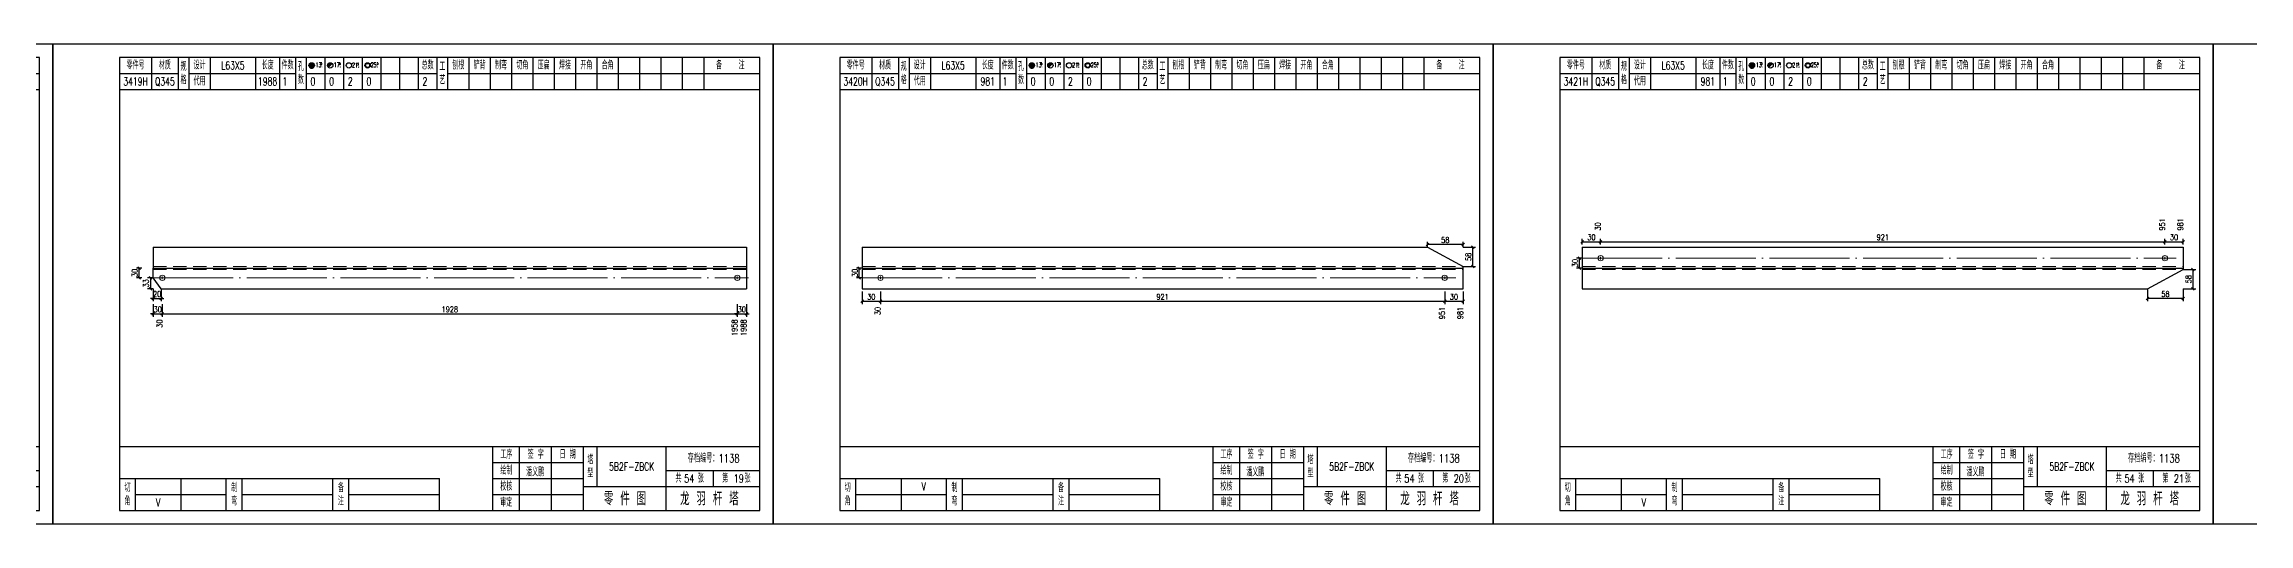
# Model space of a CAD drawing. Header units: millimetres. Extents: x 0 to 30240, y -10896 to -1348.
# Drawn here: x 4857 to 5683, y -10896 to -10716 of the extents above; entities that cross this region are included whole.
import ezdxf
from ezdxf.enums import TextEntityAlignment as Align

# ---------------------------------------------------------------- set-up
doc = ezdxf.new("R2010")
doc.units = ezdxf.units.MM
doc.header["$LTSCALE"] = 20
doc.header["$PDMODE"] = 1
doc.linetypes.add('DASHDOT2X', pattern=[1.75, 1.5, -0.125, 0, -0.125])
doc.linetypes.add('HIDDEN', pattern=[0.375, 0.25, -0.125])
for name, color, linetype, lineweight in [('1', 7, 'Continuous', 25), ('11', 3, 'Continuous', 13), ('2', 1, 'HIDDEN', 13), ('5', 1, 'Continuous', 13), ('7', 2, 'DASHDOT2X', 13)]:
    doc.layers.add(name, color=color, linetype=linetype, lineweight=lineweight)
doc.styles.get("Standard").update_dxf_attribs({"font": 'simplex', "width": 0.7, "bigfont": 'gbhzfs.shx'})
doc.styles.add('SYMBOL_TXT', font='txt.shx', dxfattribs={"width": 0.6})
doc.styles.add('TITLE_TXT', font='simplex.shx', dxfattribs={"width": 0.75, "height": 2.5, "bigfont": 'gbhzfs.shx'})
doc.dimstyles.get("Standard").update_dxf_attribs({"dimtxt": 2.1, "dimasz": 1, "dimexe": 1.05, "dimexo": 0, "dimgap": 0.63, "dimtad": 1, "dimzin": 0, "dimdsep": 46, "dimtxsty": 'standard', "dimblk": 'OBLIQUE', "dimblk1": 'OBLIQUE', "dimblk2": 'OBLIQUE', "dimcen": 0.09, "dimadec": 0, "dimazin": 0, "dimtfac": 1, "dimtdec": 1, "dimtix": 1, "dimtmove": 0, "dimatfit": 3, "dimfxl": 0, "dimtolj": 1, "dimtzin": 0, "dimarcsym": 0})
pattern_1 = [(0, (-3, 0), (0, 0.0125), [])]

# ---------------------------------------------------------------- blocks, each defined once
blk = doc.blocks.new('M12_HOLE')
h = blk.add_hatch()
h.set_pattern_fill('LINE', scale=0.1, style=0)
h.set_pattern_definition(pattern_1)
h.paths.add_polyline_path([(-5, 0, 1), (-1, 0, 1)])
at = {"color": 7}
blk.add_circle((-3, 0), 2, dxfattribs=at)
at = {"color": 7, "attachment_point": 1, "style": 'SYMBOL_TXT'}
for s, insert, char_height, width in [('13\\f??|b0|i0|c0|p54;.', (-0.1, 2.1), 3.5, 5.707), ('5', (3.7, 2.3), 1.8, 2.931)]:
    blk.add_mtext(s, dxfattribs=dict(at, insert=insert, char_height=char_height, width=width))
blk = doc.blocks.new('M16_HOLE')
h = blk.add_hatch()
h.set_pattern_fill('LINE', scale=0.1, style=0)
h.set_pattern_definition(pattern_1)
h.paths.add_polyline_path([(-1.6, 1.4, 0.668179), (-5, 0, 0.198912), (-4.4, -1.4)])
at = {"color": 7}
blk.add_circle((-3, 0), 2, dxfattribs=at)
at = {"color": 7, "attachment_point": 1, "style": 'SYMBOL_TXT'}
for s, insert, char_height, width in [('17.', (-0.4, 2.1), 3.5, 6.316), ('5', (3.6, 2.3), 1.8, 1.822)]:
    blk.add_mtext(s, dxfattribs=dict(at, insert=insert, char_height=char_height, width=width))
blk = doc.blocks.new('M20_HOLE')
at = {"color": 7}
blk.add_circle((-3, 0), 2, dxfattribs=at)
at = {"color": 7, "attachment_point": 1, "style": 'SYMBOL_TXT'}
for s, insert, char_height, width in [('21.', (-0.7, 2), 3.5, 6.074), ('5', (3.3, 2), 1.8, 1.458)]:
    blk.add_mtext(s, dxfattribs=dict(at, insert=insert, char_height=char_height, width=width))
blk = doc.blocks.new('M24_HOLE')
at = {"color": 7}
for radius in [2, 1.5]:
    blk.add_circle((-3, 0), radius, dxfattribs=at)
at = {"color": 7, "attachment_point": 1, "style": 'SYMBOL_TXT'}
for s, insert, char_height, width in [('25.', (-0.7, 2.1), 3.5, 2.429), ('5', (3.9, 2.3), 1.8, 1.944)]:
    blk.add_mtext(s, dxfattribs=dict(at, insert=insert, char_height=char_height, width=width))
blk = doc.blocks.new('JgCard')
for p, q in [((270, 180), (0, 180)), ((0, 180), (0, 0)), ((265, 175), (25, 175)), ((25, 175), (25, 5)), ((37, 175), (37, 163)), ((47, 175), (47, 163)), ((51, 175), (51, 163)), ((59, 175), (59, 163)), ((76, 175), (76, 163)), ((85, 175), (85, 163)), ((91, 175), (91, 163)), ((95, 175), (95, 163)), ((102, 175), (102, 163)), ((109, 175), (109, 163)), ((116, 175), (116, 163)), ((123, 175), (123, 163)), ((130, 175), (130, 163)), ((137, 175), (137, 163)), ((144, 175), (144, 163)), ((148, 175), (148, 163)), ((156, 175), (156, 163)), ((164, 175), (164, 163)), ((172, 175), (172, 163)), ((180, 175), (180, 163)), ((188, 175), (188, 163)), ((196, 175), (196, 163)), ((204, 175), (204, 163)), ((212, 175), (212, 163)), ((220, 175), (220, 163)), ((228, 175), (228, 163)), ((236, 175), (236, 163)), ((244, 175), (244, 163)), ((265, 5), (265, 175)), ((270, 0), (270, 180)), ((25, 169), (47, 169)), ((51, 169), (91, 169)), ((95, 169), (144, 169)), ((148, 169), (265, 169)), ((25, 163), (265, 163)), ((25, 29), (265, 29)), ((165, 5), (165, 29)), ((175, 5), (175, 29)), ((187, 5), (187, 29)), ((199, 5), (199, 29)), ((204, 29), (204, 14)), ((230, 5), (230, 29)), ((25, 17), (145, 17)), ((31, 5), (31, 17)), ((48, 17), (48, 5)), ((65, 5), (65, 17)), ((71, 5), (71, 17)), ((105, 5), (105, 17)), ((111, 5), (111, 17)), ((145, 5), (145, 17)), ((165, 23), (199, 23)), ((165, 17), (199, 17)), ((230, 20), (265, 20)), ((247.5, 20), (247.5, 14)), ((31, 11), (65, 11)), ((71, 11), (105, 11)), ((111, 11), (145, 11)), ((165, 11), (199, 11)), ((199, 14), (265, 14)), ((0, 0), (270, 0)), ((25, 5), (265, 5))]:
    blk.add_line(p, q)
blk.add_lwpolyline([(96.03, 171.99, -1), (98.03, 171.99, -1)], format="xyb", close=True)
blk.add_point((145, 96))
at = {"xscale": 0.5, "yscale": 0.5, "zscale": 0.5}
for name, p in [('M12_HOLE', (98.53, 171.99)), ('M16_HOLE', (105.5, 172)), ('M20_HOLE', (112.5, 172)), ('M24_HOLE', (119.5, 172))]:
    blk.add_blockref(name, p, dxfattribs=at)
at = {"style": 'TITLE_TXT', "width": 0.75}
for s, height, p in [('存档编号：1138', 3.076, (238.02, 23.07)), ('潘义鹏', 3, (177.45, 17.91)), ('龙 羽 杆 塔', 5, (235.17, 6.97))]:
    blk.add_text(s, height=height, dxfattribs=at).set_placement(p)
at = {"attachment_point": 5, "style": 'TITLE_TXT'}
for s, insert, char_height, width in [('零件号', (31, 172), 3, 15), ('材质', (42, 172), 3, 8), ('设计', (55, 172), 3, 8), ('长度', (80.5, 172), 3, 8), ('件数', (88, 172), 3, 6), ('总数', (140.5, 172), 3, 7), ('刨根', (152, 172), 3, 8), ('铲背', (160, 172), 3, 8), ('制弯', (168, 172), 3, 8), ('切角', (176, 172), 3, 8), ('压扁', (184, 172), 3, 8), ('焊接', (192, 172), 3, 8), ('开角', (200, 172), 3, 8), ('合角', (208, 172), 3, 8), ('备    注', (254, 172), 3, 22), ('规格', (49, 169), 3, 4), ('代用', (55, 166), 3, 8), ('孔数', (93, 169), 3, 4), ('工\\P艺', (146, 169), 3, 4), ('工序', (170, 26), 3, 10), ('签 字', (181, 26), 3, 12), ('日 期', (193, 26), 3, 12), ('塔\\P型', (201.5, 21.5), 3, 5), ('绘制', (170, 20), 3, 10), ('共    张', (238.75, 17), 3, 17.5), ('第    张', (256.25, 17), 3, 17.5), ('切\\P角', (28, 11), 3, 6), ('制\\P弯', (68, 11), 3, 6), ('备\\P注', (108, 11), 3, 6), ('校核', (170, 14), 3, 10), ('审定', (170, 8), 3, 10), ('零 件 图', (214.5, 9.5), 5, 31)]:
    blk.add_mtext(s, dxfattribs=dict(at, insert=insert, char_height=char_height, width=width))
blk = doc.blocks.new('M20')
for p, q in [((-0.5, 0), (0.5, 0)), ((0, -0.5), (0, 0.5))]:
    blk.add_line(p, q)
blk.add_circle((0, 0), 1)
blk = doc.blocks.new('_Oblique')
at = {"color": 0, "linetype": 'ByBlock', "lineweight": -2}
blk.add_line((-0.5, -0.5), (0.5, 0.5), dxfattribs=at)
blk = doc.blocks.new('*D4452')
at = {"layer": '11', "color": 0, "lineweight": -2}
for p, q in [((4897.6, -10817.06), (4896.6, -10817.06)), ((4897.6, -10813.38), (4897.6, -10818.11)), ((4897.6, -10817.06), (4901.04, -10817.06)), ((4901.04, -10813.38), (4901.04, -10818.11)), ((4901.04, -10817.06), (4902.04, -10817.06))]:
    blk.add_line(p, q, dxfattribs=at)
at = {"layer": 'Defpoints', "color": 0}
for p in [(4897.6, -10813.38), (4901.04, -10813.38), (4901.04, -10817.06)]:
    blk.add_point(p, dxfattribs=at)
at = {"layer": '11', "color": 0, "lineweight": -2}
blk.add_blockref('_Oblique', (4897.6, -10817.06), dxfattribs=at)
at = {"layer": '11', "color": 0, "lineweight": -2, "rotation": 180}
blk.add_blockref('_Oblique', (4901.04, -10817.06), dxfattribs=at)
at = {"layer": '11', "color": 0, "insert": (4899.32, -10815.38), "char_height": 2.1, "attachment_point": 5}
blk.add_mtext('\\A1;30', dxfattribs=at)
blk = doc.blocks.new('*D4454')
at = {"layer": '11', "color": 0, "lineweight": -2}
for p, q in [((5116.62, -10817.06), (5115.62, -10817.06)), ((5116.62, -10813.38), (5116.62, -10818.11)), ((5116.62, -10817.06), (5120, -10817.06)), ((5120, -10813.38), (5120, -10818.11)), ((5120, -10817.06), (5121, -10817.06))]:
    blk.add_line(p, q, dxfattribs=at)
at = {"layer": 'Defpoints', "color": 0}
for p in [(5116.62, -10813.38), (5120, -10813.38), (5120, -10817.06)]:
    blk.add_point(p, dxfattribs=at)
at = {"layer": '11', "color": 0, "lineweight": -2}
blk.add_blockref('_Oblique', (5116.62, -10817.06), dxfattribs=at)
at = {"layer": '11', "color": 0, "lineweight": -2, "rotation": 180}
blk.add_blockref('_Oblique', (5120, -10817.06), dxfattribs=at)
at = {"layer": '11', "color": 0, "insert": (5118.31, -10815.38), "char_height": 2.1, "attachment_point": 5}
blk.add_mtext('\\A1;30', dxfattribs=at)
blk = doc.blocks.new('*D4455')
at = {"layer": '11', "color": 0, "lineweight": -2}
for p, q in [((4897.6, -10803.54), (4895.5, -10803.54)), ((4896.55, -10803.54), (4896.55, -10807.61)), ((4897.6, -10807.61), (4895.5, -10807.61))]:
    blk.add_line(p, q, dxfattribs=at)
at = {"layer": 'Defpoints', "color": 0}
for p in [(4897.6, -10803.54), (4896.55, -10807.61), (4897.6, -10807.61)]:
    blk.add_point(p, dxfattribs=at)
at = {"layer": '11', "color": 0, "lineweight": -2}
for p, rotation in [((4896.55, -10803.54), 90), ((4896.55, -10807.61), 270)]:
    blk.add_blockref('_Oblique', p, dxfattribs=dict(at, rotation=rotation))
at = {"layer": '11', "color": 0, "insert": (4894.87, -10805.57), "char_height": 2.1, "attachment_point": 5, "rotation": 90}
blk.add_mtext('\\A1;33', dxfattribs=at)
blk = doc.blocks.new('*D4456')
at = {"layer": '11', "color": 0, "lineweight": -2}
for p, q in [((4897.6, -10811.28), (4896.6, -10811.28)), ((4897.6, -10807.61), (4897.6, -10812.33)), ((4897.6, -10811.28), (4900.58, -10811.28)), ((4900.58, -10807.61), (4900.58, -10812.33)), ((4900.58, -10811.28), (4901.58, -10811.28))]:
    blk.add_line(p, q, dxfattribs=at)
at = {"layer": 'Defpoints', "color": 0}
for p in [(4897.6, -10807.61), (4900.58, -10807.61), (4900.58, -10811.28)]:
    blk.add_point(p, dxfattribs=at)
at = {"layer": '11', "color": 0, "lineweight": -2}
blk.add_blockref('_Oblique', (4897.6, -10811.28), dxfattribs=at)
at = {"layer": '11', "color": 0, "lineweight": -2, "rotation": 180}
blk.add_blockref('_Oblique', (4900.58, -10811.28), dxfattribs=at)
at = {"layer": '11', "color": 0, "insert": (4899.09, -10809.6), "char_height": 2.1, "attachment_point": 5}
blk.add_mtext('\\A1;20', dxfattribs=at)
blk = doc.blocks.new('*D4462')
at = {"layer": '11', "color": 0, "lineweight": -2}
for p, q in [((5375.38, -10792.07), (5375.38, -10789.97)), ((5388.7, -10791.02), (5375.38, -10791.02)), ((5388.7, -10792.07), (5388.7, -10789.97))]:
    blk.add_line(p, q, dxfattribs=at)
at = {"layer": 'Defpoints', "color": 0}
for p in [(5375.38, -10791.02), (5375.38, -10792.07), (5388.7, -10792.07)]:
    blk.add_point(p, dxfattribs=at)
at = {"layer": '11', "color": 0, "lineweight": -2, "rotation": 180}
blk.add_blockref('_Oblique', (5375.38, -10791.02), dxfattribs=at)
at = {"layer": '11', "color": 0, "lineweight": -2}
blk.add_blockref('_Oblique', (5388.7, -10791.02), dxfattribs=at)
at = {"layer": '11', "color": 0, "insert": (5382.04, -10789.34), "char_height": 2.1, "attachment_point": 5}
blk.add_mtext('\\A1;58', dxfattribs=at)
blk = doc.blocks.new('*D4467')
at = {"layer": '11', "color": 0, "lineweight": -2}
for p, q in [((5658.7, -10800.45), (5663.43, -10800.45)), ((5662.38, -10800.45), (5662.38, -10807.61)), ((5658.7, -10807.61), (5663.43, -10807.61))]:
    blk.add_line(p, q, dxfattribs=at)
at = {"layer": 'Defpoints', "color": 0}
for p in [(5658.7, -10800.45), (5658.7, -10807.61), (5662.38, -10807.61)]:
    blk.add_point(p, dxfattribs=at)
at = {"layer": '11', "color": 0, "lineweight": -2}
for p, rotation in [((5662.38, -10800.45), 90), ((5662.38, -10807.61), 270)]:
    blk.add_blockref('_Oblique', p, dxfattribs=dict(at, rotation=rotation))
at = {"layer": '11', "color": 0, "insert": (5660.7, -10804.03), "char_height": 2.1, "attachment_point": 5, "rotation": 90}
blk.add_mtext('\\A1;58', dxfattribs=at)
blk = doc.blocks.new('*D4468')
at = {"layer": '11', "color": 0, "lineweight": -2}
for p, q in [((5645.38, -10807.61), (5645.38, -10812.33)), ((5658.7, -10811.28), (5645.38, -10811.28)), ((5658.7, -10807.61), (5658.7, -10812.33))]:
    blk.add_line(p, q, dxfattribs=at)
at = {"layer": 'Defpoints', "color": 0}
for p in [(5645.38, -10807.61), (5645.38, -10811.28), (5658.7, -10807.61)]:
    blk.add_point(p, dxfattribs=at)
at = {"layer": '11', "color": 0, "lineweight": -2, "rotation": 180}
blk.add_blockref('_Oblique', (5645.38, -10811.28), dxfattribs=at)
at = {"layer": '11', "color": 0, "lineweight": -2}
blk.add_blockref('_Oblique', (5658.7, -10811.28), dxfattribs=at)
at = {"layer": '11', "color": 0, "insert": (5652.04, -10809.6), "char_height": 2.1, "attachment_point": 5}
blk.add_mtext('\\A1;58', dxfattribs=at)

msp = doc.modelspace()

# ---------------------------------------------------------------- linework, layer by layer
at = {"layer": '1'}
for p, q in [((4897.6, -10792.066), (4897.6, -10799.836)), ((4897.6, -10792.066), (5120, -10792.066)), ((5120, -10792.066), (5120, -10807.606)), ((5163.4, -10792.066), (5163.4, -10807.606)), ((5163.4, -10792.066), (5375.377, -10792.066)), ((5375.377, -10792.066), (5388.7, -10799.219)), ((5433.4, -10792.066), (5433.4, -10807.606)), ((5433.4, -10792.066), (5658.7, -10792.066)), ((5658.7, -10792.066), (5658.7, -10799.836)), ((4897.6, -10803.536), (4897.6, -10799.836)), ((4897.6, -10799.836), (5120, -10799.836)), ((4900.581, -10807.606), (4897.6, -10803.536)), ((5163.4, -10799.836), (5388.7, -10799.836)), ((5388.7, -10799.836), (5388.7, -10799.219)), ((5388.7, -10807.606), (5388.7, -10799.836)), ((5433.4, -10799.836), (5658.7, -10799.836)), ((5645.377, -10807.606), (5658.7, -10800.453)), ((5658.7, -10799.836), (5658.7, -10800.453)), ((4900.581, -10807.606), (5120, -10807.606)), ((5163.4, -10807.606), (5388.7, -10807.606)), ((5433.4, -10807.606), (5645.377, -10807.606))]:
    msp.add_line(p, q, dxfattribs=at)
at = {"layer": '2'}
for p, q in [((4897.6, -10799.219), (5120, -10799.219)), ((4897.6, -10800.453), (5120, -10800.453)), ((5163.4, -10799.219), (5388.7, -10799.219)), ((5163.4, -10800.453), (5388.7, -10800.453)), ((5433.4, -10799.219), (5658.7, -10799.219)), ((5433.4, -10800.453), (5658.7, -10800.453))]:
    msp.add_line(p, q, dxfattribs=at)
at = {"layer": '7'}
for p, q in [((4897.6, -10803.536), (5120.817, -10803.536)), ((5163.4, -10803.536), (5386.051, -10803.536)), ((5433.4, -10796.136), (5656.051, -10796.136))]:
    msp.add_line(p, q, dxfattribs=at)

# ---------------------------------------------------------------- block references
at = {"layer": '1'}
for p in [(4590, -10895.836), (4860, -10895.836), (5130, -10895.836), (5400, -10895.836), (5670, -10895.836)]:
    msp.add_blockref('JgCard', p, dxfattribs=at)
at = {"layer": '5'}
for p in [(5440.291, -10796.136), (5651.851, -10796.136), (4901.04, -10803.536), (5116.617, -10803.536), (5170.291, -10803.536), (5381.851, -10803.536)]:
    msp.add_blockref('M20', p, dxfattribs=at)

# ---------------------------------------------------------------- texts
at = {"style": 'TITLE_TXT', "width": 0.75}
for s, p in [('54', (5096.667, -10880.296)), ('19', (5115.194, -10880.299)), ('54', (5366.667, -10880.296)), ('20', (5385.194, -10880.299)), ('54', (5636.667, -10880.296)), ('21', (5655.194, -10880.299))]:
    msp.add_text(s, height=3, dxfattribs=at).set_placement(p)
at = {"layer": '1', "width": 0.7}
for s, p in [('3419H', (4891, -10729.836)), ('Q345', (4902, -10729.836)), ('L63X5', (4927.5, -10723.836)), ('1988', (4940.5, -10729.836)), ('1', (4947, -10729.836)), ('0', (4957.5, -10729.836)), ('0', (4964.5, -10729.836)), ('2', (4971.5, -10729.836)), ('0', (4978.5, -10729.836)), ('2', (4999.5, -10729.836)), ('3420H', (5161, -10729.836)), ('Q345', (5172, -10729.836)), ('L63X5', (5197.5, -10723.836)), ('981', (5210.5, -10729.836)), ('1', (5217, -10729.836)), ('0', (5227.5, -10729.836)), ('0', (5234.5, -10729.836)), ('2', (5241.5, -10729.836)), ('0', (5248.5, -10729.836)), ('2', (5269.5, -10729.836)), ('3421H', (5431, -10729.836)), ('Q345', (5442, -10729.836)), ('L63X5', (5467.5, -10723.836)), ('981', (5480.5, -10729.836)), ('1', (5487, -10729.836)), ('0', (5497.5, -10729.836)), ('0', (5504.5, -10729.836)), ('2', (5511.5, -10729.836)), ('0', (5518.5, -10729.836)), ('2', (5539.5, -10729.836)), ('V', (4899.5, -10887.836)), ('V', (5186.5, -10881.836)), ('V', (5456.5, -10887.836))]:
    msp.add_text(s, height=3, dxfattribs=at).set_placement(p, align=Align.MIDDLE_CENTER)
for s, p in [('30', (5440.291, -10785.766)), ('951', (5651.872, -10785.766)), ('981', (5658.7, -10785.766))]:
    msp.add_text(s, height=2.1, rotation=90, dxfattribs=at).set_placement(p)
for s, p in [('30', (4901.038, -10819.156)), ('1958', (5116.644, -10819.156)), ('1988', (5120, -10819.156)), ('30', (5170.291, -10814.431)), ('951', (5381.872, -10814.431)), ('981', (5388.7, -10814.431))]:
    msp.add_text(s, height=2.1, rotation=90, dxfattribs=at).set_placement(p, align=Align.RIGHT)
at = {"layer": '1', "char_height": 3, "width": 26, "attachment_point": 5}
for insert in [(5077, -10874.336), (5347, -10874.336), (5617, -10874.336)]:
    msp.add_mtext('5B2F-ZBCK', dxfattribs=dict(at, insert=insert))

# ---------------------------------------------------------------- dimensions: what is measured, and where the dimension line sits
at = {"layer": '1'}
for base, p1, p2 in [((5432.35, -10796.136), (5433.35, -10799.836), (5433.35, -10796.136)), ((4892.35, -10799.836), (4893.35, -10803.536), (4893.35, -10799.836)), ((5162.35, -10799.836), (5163.35, -10803.536), (5163.35, -10799.836))]:
    msp.add_linear_dim(base=base, p1=p1, p2=p2, angle=90, text='30', dimstyle='standard', dxfattribs=at).render()
at = {"layer": '11'}
for base, p1, p2, text in [((5440.291, -10789.966), (5433.4, -10791.016), (5440.291, -10791.016), '30'), ((5651.851, -10789.966), (5440.291, -10791.016), (5651.851, -10791.016), '921'), ((5658.7, -10789.966), (5651.851, -10791.016), (5658.7, -10791.016), '30'), ((5170.291, -10812.331), (5163.4, -10808.656), (5170.291, -10808.656), '30'), ((5381.851, -10812.331), (5170.291, -10808.656), (5381.851, -10808.656), '921'), ((5388.7, -10812.331), (5381.851, -10808.656), (5388.7, -10808.656), '30'), ((5116.617, -10817.056), (4901.04, -10813.381), (5116.617, -10813.381), '1928')]:
    msp.add_linear_dim(base=base, p1=p1, p2=p2, text=text, dimstyle='standard', dxfattribs=at).render()
for base, p1, p2, text, picture, middle in [((5375.377, -10791.016), (5388.7, -10792.066), (5375.377, -10792.066), '58', '*D4462', (5382.039, -10789.336)), ((4900.581, -10811.281), (4897.6, -10807.606), (4900.581, -10807.606), '20', '*D4456', (4899.091, -10809.601)), ((5645.377, -10811.281), (5658.7, -10807.606), (5645.377, -10807.606), '58', '*D4468', (5652.039, -10809.601)), ((4901.04, -10817.056), (4897.6, -10813.381), (4901.04, -10813.381), '30', '*D4452', (4899.32, -10815.376)), ((5120, -10817.056), (5116.617, -10813.381), (5120, -10813.381), '30', '*D4454', (5118.309, -10815.376))]:
    dim = msp.add_linear_dim(base=base, p1=p1, p2=p2, text=text, dimstyle='standard', dxfattribs=at)
    dim.commit()
    dim.dimension.update_dxf_attribs({"geometry": picture, "text_midpoint": middle})
msp.add_linear_dim(base=(5392.375, -10792.066), p1=(5388.7, -10799.219), p2=(5388.7, -10792.066), angle=90, text='58', dimstyle='standard', dxfattribs=at).render()
for base, p1, p2, text, picture, middle in [((4896.55, -10807.606), (4897.6, -10803.536), (4897.6, -10807.606), '33', '*D4455', (4894.87, -10805.571)), ((5662.375, -10807.606), (5658.7, -10800.453), (5658.7, -10807.606), '58', '*D4467', (5660.695, -10804.029))]:
    dim = msp.add_linear_dim(base=base, p1=p1, p2=p2, angle=90, text=text, dimstyle='standard', dxfattribs=at)
    dim.commit()
    dim.dimension.update_dxf_attribs({"geometry": picture, "text_midpoint": middle})

doc.saveas('drawing.dxf')
